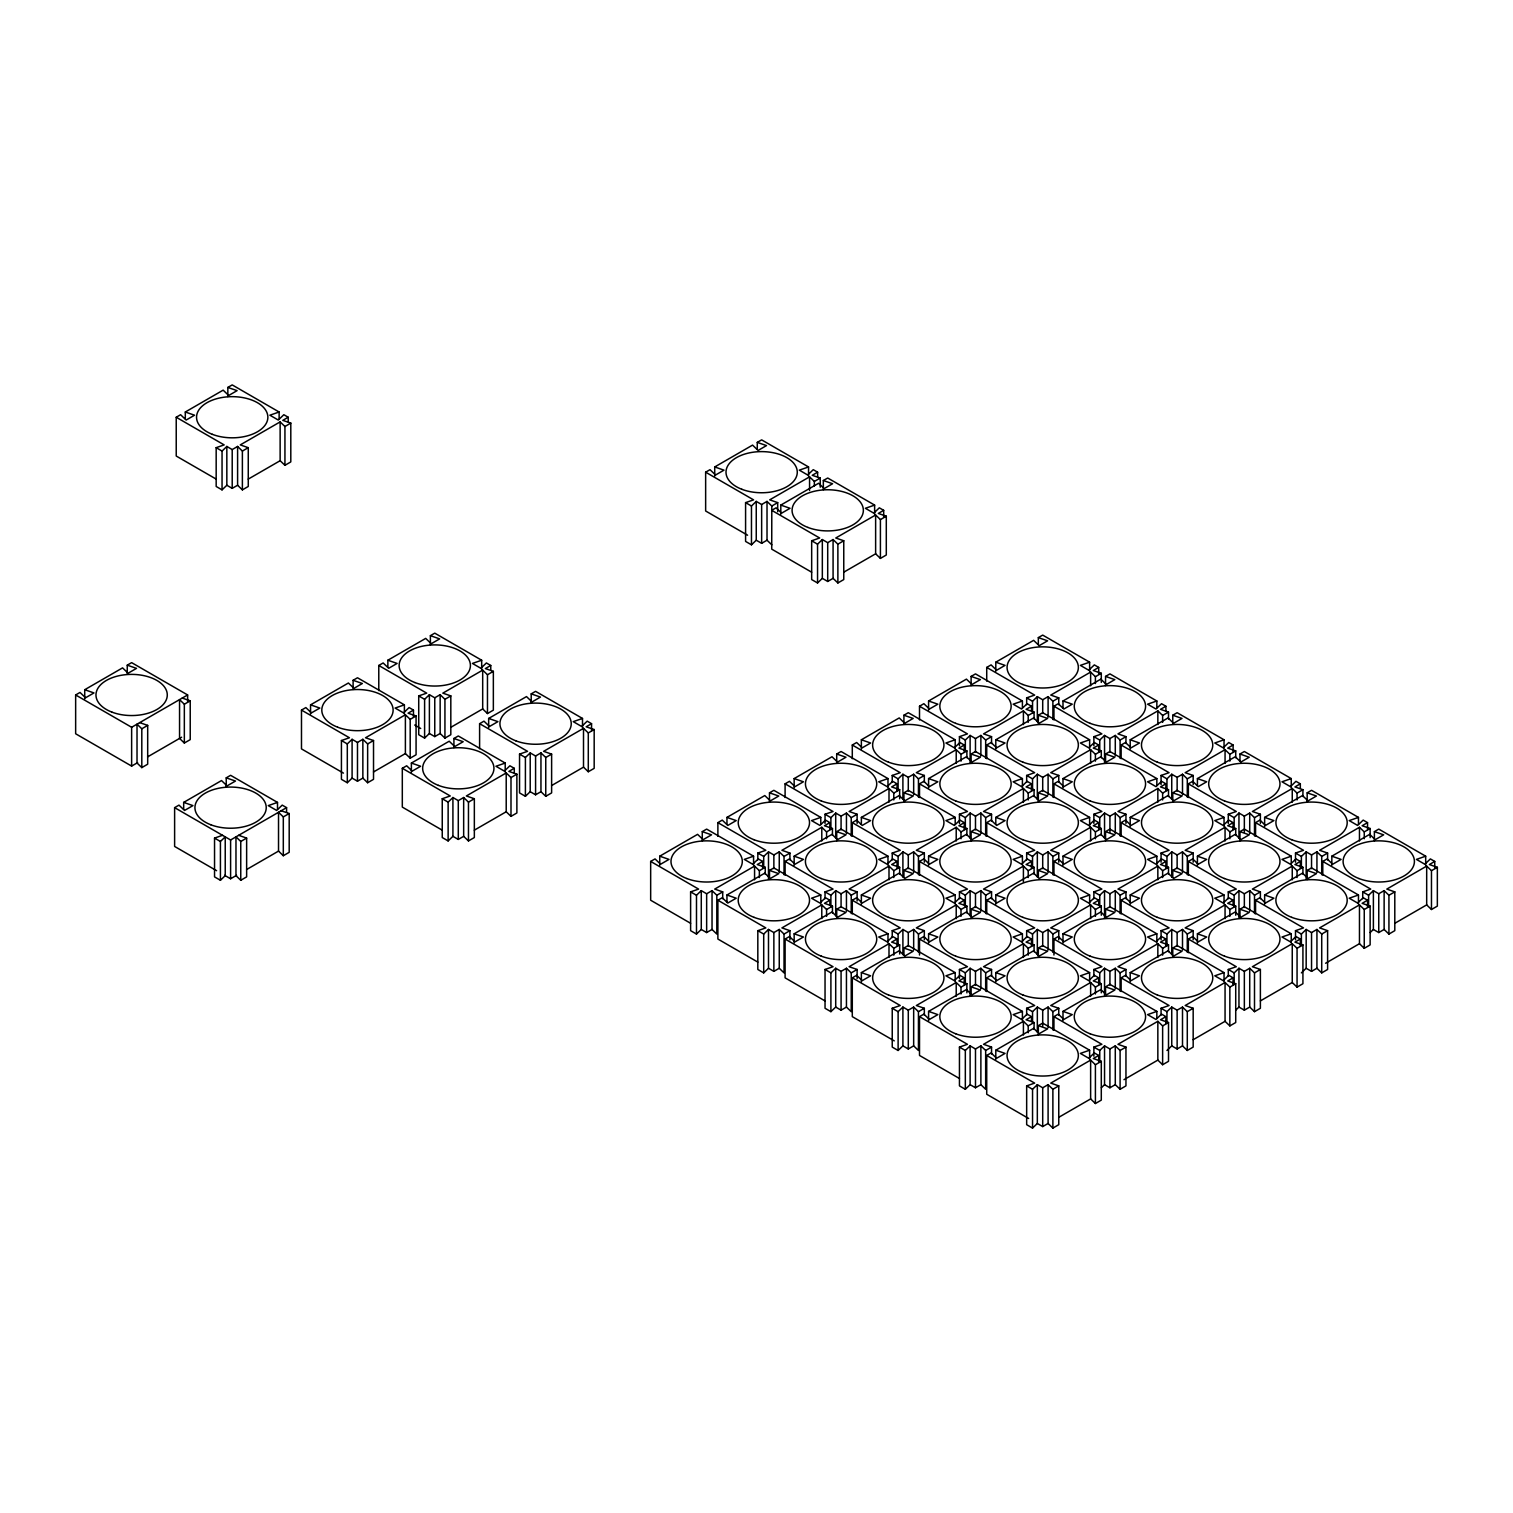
<?xml version="1.0" encoding="UTF-8"?>
<svg xmlns="http://www.w3.org/2000/svg" width="1513" height="1513" viewBox="0 0 1513 1513"><rect width="100%" height="100%" fill="white"/><g stroke="black" fill="none" stroke-linecap="round" stroke-linejoin="round"><path stroke-width="1.5" d="M216.17 479.091L176.227 456.037L176.227 417.248L224.151 444.898L216.17 447.678L216.17 486.467L222.052 489.872L222.052 451.063L226.837 446.448L232.208 449.569L237.598 446.448L242.383 451.063L242.383 489.872L248.264 486.467L248.264 447.678L240.283 444.898L280.132 421.9L284.936 426.496L284.936 465.304L290.799 461.919L290.799 423.11L282.818 420.349L288.208 417.248L288.208 421.805M222.052 489.872L226.837 485.257L226.837 446.448M220.425 880.282L220.425 841.474L225.229 836.859L225.229 875.668L220.425 880.282L214.543 876.878L214.543 838.089L222.524 835.308M343.413 773.105L301.484 748.897L301.484 710.089L349.408 737.758L341.427 740.538L341.427 779.327L347.309 782.732L347.309 743.923L352.094 739.309L357.484 742.429L362.855 739.309L367.64 743.923L367.64 782.732L373.522 779.327L373.522 740.538L365.541 737.758L405.389 714.76L410.193 719.356L410.193 758.164L416.075 754.779L416.075 715.971L408.094 713.209L413.465 710.089L413.465 716.954M378.78 690.59L378.78 665.474L426.704 693.143L418.723 695.904L418.723 734.713L424.605 738.098L424.605 699.309L429.389 694.694L434.761 697.796L440.151 694.694L444.935 699.309L444.935 738.098L450.817 734.713L450.817 695.904L442.836 693.143L482.685 670.127L487.47 674.741L487.47 713.55L493.351 710.145L493.351 671.337L485.37 668.576L490.76 665.474L490.76 670.032M347.309 782.732L352.094 778.117L352.094 739.309M424.605 738.098L429.389 733.502L429.389 694.694M747.592 535.205L705.644 510.997L705.644 472.188L753.569 499.857L745.587 502.619L745.587 541.427L751.469 544.812L751.469 506.023L756.254 501.408L761.644 504.51L767.015 501.408L771.8 506.023L771.725 549.143L811.649 572.198M442.231 830.164L402.307 807.11L402.307 768.301L450.231 795.97L442.25 798.732L442.25 837.54L448.132 840.925L448.132 802.136L452.917 797.521L458.288 800.623L463.659 797.521L468.463 802.136L468.463 840.925L474.344 837.54L474.344 798.732L466.363 795.97L506.212 772.954L510.997 777.569L510.997 816.377L516.879 812.973L516.879 774.164L508.898 771.403L514.269 768.301L514.269 772.859M479.602 748.784L479.602 723.687L527.526 751.337L519.545 754.117L519.545 792.907L525.408 796.311L525.408 757.502L530.212 752.907L535.583 756.008L540.954 752.907L545.758 757.502L545.758 796.311L551.621 792.907L551.621 754.117L543.64 751.337L583.507 728.339L588.292 732.935L588.292 771.743L594.174 768.358L594.174 729.55L586.193 726.788L591.564 723.687L591.564 730.533M751.469 544.812L756.254 540.217L756.254 501.408M448.132 840.925L452.917 836.33L452.917 797.521M525.408 796.311L530.212 791.696L530.212 752.907M780.803 514.231L780.803 505.096L790.032 508.292L781.635 513.153L776.093 507.82L771.725 510.335L819.649 538.004L811.668 540.765L811.668 579.574L817.55 582.959L817.55 544.169L822.334 539.555L827.706 542.656L833.077 539.555L837.88 544.169L837.88 582.959L843.762 579.574L843.762 540.765L835.781 538.004L875.63 514.987L880.415 519.602L880.415 558.41L886.296 555.006L886.296 516.198L878.315 513.437L883.687 510.335L883.687 517.181M817.55 582.959L822.334 578.363L822.334 539.555M690.609 923.289L650.666 900.235L650.666 861.427L698.59 889.096L690.609 891.876L690.609 930.665L696.491 934.069L696.491 895.261L701.276 890.646L706.647 893.767L712.037 890.646L716.822 895.261L716.822 934.069L712.037 929.455L712.037 890.646M763.706 867.876L763.706 856.453L768.491 851.857L773.862 854.958L779.252 851.857L784.037 856.453L784.037 874.722M696.491 934.069L701.276 929.455L701.276 890.646M830.902 829.067L830.902 817.663L835.706 813.048L841.077 816.15L846.448 813.048L851.233 817.663L851.233 835.914M898.117 790.259L898.117 778.855L902.902 774.24L908.292 777.342L913.663 774.24L918.448 778.855L918.448 797.105M757.805 962.098L717.881 939.043L717.881 900.235L765.805 927.904L757.824 930.665L757.824 969.474L763.706 972.878L763.706 934.069L768.491 929.455L773.862 932.556L779.252 929.455L784.037 934.069L784.037 972.878L779.252 968.263L779.252 929.455M965.332 751.469L965.332 740.046L970.117 735.431L975.488 738.552L980.878 735.431L985.663 740.046L985.663 758.316M830.902 906.684L830.902 895.261L835.706 890.646L841.077 893.767L846.448 890.646L851.233 895.261L851.233 913.53M1032.547 712.661L1032.547 701.238L1037.332 696.642L1042.703 699.744L1048.093 696.642L1052.878 701.238L1052.878 719.507M763.706 972.878L768.491 968.263L768.491 929.455M898.117 867.876L898.117 856.453L902.902 851.857L908.292 854.958L913.663 851.857L918.448 856.453L918.448 874.722M965.332 829.067L965.332 817.663L970.117 813.048L975.488 816.15L980.878 813.048L985.663 817.663L985.663 835.914M825.02 1000.906L785.096 977.852L785.096 939.043L833.02 966.712L825.039 969.474L825.039 1008.282L830.902 1011.667L830.902 972.878L835.706 968.263L841.077 971.365L846.448 968.263L851.233 972.878L851.233 1011.667L846.448 1007.072L846.448 968.263M1032.547 790.259L1032.547 778.855L1037.332 774.24L1042.703 777.342L1048.093 774.24L1052.878 778.855L1052.878 797.105M898.117 945.474L898.117 934.069L902.902 929.455L908.292 932.556L913.663 929.455L918.448 934.069L918.448 952.32M1099.743 751.469L1099.743 740.046L1104.547 735.431L1109.918 738.552L1115.289 735.431L1120.093 740.046L1120.093 758.316M830.902 1011.667L835.706 1007.072L835.706 968.263M965.332 906.684L965.332 895.261L970.117 890.646L975.488 893.767L980.878 890.646L985.663 895.261L985.663 913.53M1032.547 867.876L1032.547 856.453L1037.332 851.857L1042.703 854.958L1048.093 851.857L1052.878 856.453L1052.878 874.722M894.24 1040.868L852.292 1016.641L852.292 977.852L900.216 1005.521L892.235 1008.282L892.235 1047.091L898.117 1050.476L898.117 1011.667L902.902 1007.072L908.292 1010.173L913.663 1007.072L918.448 1011.667L918.448 1050.476L913.663 1045.861L913.663 1007.072M1099.743 829.067L1099.743 817.663L1104.547 813.048L1109.918 816.15L1115.289 813.048L1120.093 817.663L1120.093 835.914M965.332 984.282L965.332 972.878L970.117 968.263L975.488 971.365L980.878 968.263L985.663 972.878L985.663 991.128M1166.958 790.259L1166.958 778.855L1171.743 774.24L1177.133 777.342L1182.504 774.24L1187.289 778.855L1187.289 797.105M898.117 1050.476L902.902 1045.861L902.902 1007.072M1032.547 945.474L1032.547 934.069L1037.332 929.455L1042.703 932.556L1048.093 929.455L1052.878 934.069L1052.878 952.32M1099.743 906.684L1099.743 895.261L1104.547 890.646L1109.918 893.767L1115.289 890.646L1120.093 895.261L1120.093 913.53M959.45 1078.504L919.507 1055.45L919.507 1016.641L967.431 1044.31L959.45 1047.091L959.45 1085.88L965.332 1089.284L965.332 1050.476L970.117 1045.861L975.488 1048.982L980.878 1045.861L985.663 1050.476L985.663 1089.284L980.878 1084.67L980.878 1045.861M1166.958 867.876L1166.958 856.453L1171.743 851.857L1177.133 854.958L1182.504 851.857L1187.289 856.453L1187.289 874.722M1032.547 1023.091L1032.547 1011.667L1037.332 1007.072L1042.703 1010.173L1048.093 1007.072L1052.878 1011.667L1052.878 1029.937M1234.173 829.067L1234.173 817.663L1238.958 813.048L1244.348 816.15L1249.719 813.048L1254.504 817.663L1254.504 835.914M965.332 1089.284L970.117 1084.67L970.117 1045.861M1099.743 984.282L1099.743 972.878L1104.547 968.263L1109.918 971.365L1115.289 968.263L1120.093 972.878L1120.093 991.128M1166.958 945.474L1166.958 934.069L1171.743 929.455L1177.133 932.556L1182.504 929.455L1187.289 934.069L1187.289 952.32M1028.651 1118.466L986.722 1094.258L986.722 1055.45L1034.646 1083.119L1026.665 1085.88L1026.665 1124.689L1032.547 1128.093L1032.547 1089.284L1037.332 1084.67L1042.703 1087.771L1048.093 1084.67L1052.878 1089.284L1052.878 1128.093L1058.76 1124.689L1058.76 1085.88L1050.779 1083.119L1090.627 1060.102L1095.412 1064.717L1095.412 1103.525L1101.294 1100.121L1101.294 1061.332L1093.313 1058.552L1098.703 1055.45L1098.703 1062.296M1234.173 906.684L1234.173 895.261L1238.958 890.646L1244.348 893.767L1249.719 890.646L1254.504 895.261L1254.504 913.53M1099.743 1061.899L1099.743 1050.476L1104.547 1045.861L1109.918 1048.982L1115.289 1045.861L1120.093 1050.476L1120.093 1089.284L1125.956 1085.88L1125.956 1047.091L1117.975 1044.31L1157.842 1021.313L1162.627 1025.909L1162.627 1064.717L1168.509 1061.332L1168.509 1022.523L1160.528 1019.762L1165.899 1016.641L1165.899 1023.507M1301.388 867.876L1301.388 856.453L1306.173 851.857L1311.544 854.958L1316.934 851.857L1321.719 856.453L1321.719 874.722M1032.547 1128.093L1037.332 1123.478L1037.332 1084.67M1166.958 1023.091L1166.958 1011.667L1171.743 1007.072L1177.133 1010.173L1182.504 1007.072L1187.289 1011.667L1187.289 1050.476L1193.171 1047.091L1193.171 1008.282L1185.19 1005.521L1225.057 982.504L1229.842 987.119L1229.842 1025.909L1235.724 1022.523L1235.724 983.715L1227.743 980.954L1233.114 977.852L1233.114 984.698M1101.351 1087.752L1104.547 1084.67L1104.547 1045.861M1234.173 984.282L1234.173 972.878L1238.958 968.263L1244.348 971.365L1249.719 968.263L1254.504 972.878L1254.504 1011.667L1260.386 1008.282L1260.386 969.474L1252.405 966.712L1292.253 943.696L1297.057 948.311L1297.057 987.119L1302.92 983.715L1302.92 944.906L1294.939 942.145L1300.329 939.043L1300.329 945.89M1166.958 1050.476L1171.743 1045.861L1171.743 1007.072M1301.388 945.474L1301.388 934.069L1306.173 929.455L1311.544 932.556L1316.934 929.455L1321.719 934.069L1321.719 972.878L1327.601 969.474L1327.601 930.665L1319.62 927.904L1359.468 904.887L1364.253 909.502L1364.253 948.311L1370.135 944.906L1370.135 906.117L1362.154 903.337L1367.544 900.235L1367.544 907.081M1235.762 1010.136L1238.958 1007.072L1238.958 968.263M1368.603 906.684L1368.603 895.261L1373.388 890.646L1378.759 893.767L1384.13 890.646L1388.934 895.261L1388.934 934.069L1394.797 930.665L1394.797 891.876L1386.816 889.096L1426.683 866.098L1431.468 870.694L1431.468 909.502L1437.35 906.117L1437.35 867.308L1429.369 864.547L1434.74 861.427L1434.74 868.292M1301.388 972.878L1306.173 968.263L1306.173 929.455M1370.192 932.538L1373.388 929.455L1373.388 890.646M176.227 417.248L180.595 414.713L186.137 420.047L194.553 415.205L185.305 412.009L185.305 418.855M185.305 412.009L223.149 390.146L228.69 395.498L237.087 390.638L227.839 387.441L227.839 396.576M227.839 387.441L232.208 384.907L279.13 412.009L279.13 418.855M242.383 451.063L248.264 447.678M284.936 426.496L290.799 423.11M226.837 485.257L232.208 488.359L237.598 485.257L237.598 446.448M248.245 479.11L280.132 460.709L280.132 421.9M137.626 762.628L131.631 766.089L75.65 733.767L75.65 694.959L80.019 692.443L85.56 697.777L93.957 692.935L84.728 689.72L84.728 698.855M84.728 689.72L122.572 667.876L128.113 673.209L136.51 668.368L127.262 665.172L127.262 674.287M127.262 665.172L131.631 662.637L187.631 694.959L187.631 701.805M75.65 694.959L131.631 727.28L187.631 694.959M141.806 728.793L147.688 725.389L147.688 764.197L141.806 767.602L137.021 762.987L137.021 724.179L141.806 728.793L141.806 767.602M184.34 704.226L190.222 700.841L190.222 739.63L184.34 743.034L179.555 738.42L179.555 699.63L184.34 704.226L184.34 743.034M147.631 756.859L181.617 737.228M705.644 472.188L710.013 469.673L715.573 475.006L723.971 470.146L714.722 466.95L714.722 476.084M714.722 466.95L752.566 445.106L758.108 450.439L766.505 445.597L757.275 442.382L757.275 449.229M757.275 442.382L761.644 439.867L808.547 466.95L808.547 476.084M301.484 710.089L305.853 707.573L311.394 712.907L319.81 708.065L310.562 704.85L310.562 713.985M310.562 704.85L348.406 683.006L353.947 688.339L362.345 683.498L353.115 680.302L353.115 689.436M353.115 680.302L357.484 677.767L404.387 704.85L404.387 713.985M378.78 665.474L383.148 662.959L388.69 668.292L397.087 663.432L387.858 660.235L387.858 667.082M387.858 660.235L425.701 638.391L431.243 643.725L439.64 638.883L430.392 635.668L430.392 644.803M430.392 635.668L434.761 633.153L481.682 660.235L481.682 669.37M216.605 870.694L174.619 846.448L174.619 807.639L178.988 805.124L184.529 810.457L192.926 805.616L183.678 802.401L183.678 809.266M183.678 802.401L221.522 780.557L227.063 785.89L235.48 781.048L226.231 777.852L226.231 786.987M226.231 777.852L230.6 775.318L277.503 802.401L277.503 809.266M814.353 486.013L814.353 481.456L809.568 476.841L769.701 499.857L777.682 502.619L777.682 511.753M817.625 476.746L817.625 472.188L812.254 475.29L820.235 478.051L820.235 487.186M771.8 506.023L777.682 502.619M814.353 481.456L820.235 478.051M780.803 505.096L818.628 483.252L824.188 488.586L832.585 483.725L823.337 480.529L823.337 489.664M823.337 480.529L827.706 478.013L874.627 505.096L874.627 514.231M367.64 743.923L373.522 740.538M410.193 719.356L416.075 715.971M444.935 699.309L450.817 695.904M487.47 674.741L493.351 671.337M174.619 807.639L230.6 839.98L286.581 807.639L286.581 812.216M240.756 841.474L246.638 838.089L246.638 876.878L240.756 880.282L235.971 875.668L235.971 836.859L240.756 841.474L240.756 880.282M283.309 816.907L289.191 813.521L289.191 852.33L283.309 855.715L278.524 851.1L278.524 812.311L283.309 816.907L283.309 855.715M756.254 540.217L761.644 543.318L767.015 540.217L767.015 501.408M352.094 778.117L357.484 781.219L362.855 778.117L362.855 739.309M373.503 771.97L405.389 753.55L405.389 714.76M429.389 733.502L434.761 736.604L440.151 733.502L440.151 694.694M450.798 727.337L482.685 708.935L482.685 670.127M402.307 768.301L406.675 765.786L412.217 771.119L420.614 766.259L411.385 763.063L411.385 772.197M411.385 763.063L449.21 741.219L454.77 746.552L463.167 741.71L453.919 738.495L453.919 747.63M453.919 738.495L458.288 735.98L505.21 763.063L505.21 772.197M479.602 723.687L483.971 721.153L489.512 726.486L497.909 721.644L488.661 718.448L488.661 727.564M488.661 718.448L526.505 696.585L532.046 701.937L540.463 697.077L531.214 693.881L531.214 703.015M531.214 693.881L535.583 691.346L582.505 718.448L582.505 727.564M224.605 875.308L230.6 878.769L236.595 875.308M246.6 869.54L278.581 851.062M837.88 544.169L843.762 540.765M880.415 519.602L886.296 516.198M822.334 578.363L827.706 581.465L833.077 578.363L833.077 539.555M843.743 572.198L875.63 553.796L875.63 514.987M468.463 802.136L474.344 798.732M510.997 777.569L516.879 774.164M545.758 757.502L551.621 754.117M588.292 732.935L594.174 729.55M452.917 836.33L458.288 839.431L463.659 836.33L463.659 797.521M474.326 830.164L506.212 811.762L506.212 772.954M530.212 791.696L535.583 794.798L540.954 791.696L540.954 752.907M551.621 785.55L583.507 767.148L583.507 728.339M650.666 861.427L655.034 858.911L660.576 864.245L668.992 859.403L659.744 856.188L659.744 865.323M659.744 856.188L697.588 834.344L703.129 839.677L711.526 834.836L702.278 831.639L702.278 840.774M702.278 831.639L706.647 829.105L753.569 856.188L753.569 865.323M717.881 836.33L717.881 822.637L722.249 820.103L727.791 825.436L736.188 820.594L726.959 817.398L726.959 824.245M726.959 817.398L764.784 795.554L770.344 800.888L778.741 796.027L769.493 792.831L769.493 801.966M769.493 792.831L773.862 790.316L820.784 817.398L820.784 824.245M785.096 797.521L785.096 783.829L789.464 781.313L795.006 786.647L803.403 781.786L794.155 778.59L794.155 787.725M794.155 778.59L831.999 756.746L837.54 762.079L845.956 757.238L836.708 754.022L836.708 763.157M836.708 754.022L841.077 751.507L887.98 778.59L887.98 787.725M852.292 758.713L852.292 745.02L856.661 742.505L862.221 747.838L870.618 742.996L861.37 739.781L861.37 748.916M861.37 739.781L899.214 717.937L904.755 723.271L913.152 718.429L903.923 715.233L903.923 724.349M903.923 715.233L908.292 712.699L955.195 739.781L955.195 748.916M919.507 719.923L919.507 706.231L923.876 703.696L929.417 709.03L937.833 704.188L928.585 700.992L928.585 710.108M928.585 700.992L966.429 679.129L971.97 684.481L980.367 679.621L971.119 676.424L971.119 685.559M971.119 676.424L975.488 673.89L1022.41 700.992L1022.41 707.838M986.722 681.115L986.722 667.422L991.091 664.888L996.632 670.24L1005.029 665.38L995.8 662.183L995.8 671.318M995.8 662.183L1033.625 640.339L1039.185 645.673L1047.582 640.812L1038.334 637.616L1038.334 644.462M1038.334 637.616L1042.703 635.101L1089.625 662.183L1089.625 671.318M759.375 877.54L759.375 870.694L754.571 866.098L714.722 889.096L722.703 891.876L722.703 898.722M762.647 868.292L762.647 861.427L757.256 864.547L765.238 867.308L765.238 874.155M826.571 838.75L826.571 831.904L821.786 827.289L781.937 850.306L789.918 853.067L789.918 859.914M829.862 829.483L829.862 822.637L824.472 825.739L832.453 828.5L832.453 835.346M893.786 799.942L893.786 793.096L889.001 788.481L849.133 811.498L857.115 814.259L857.115 823.394M897.058 790.675L897.058 783.829L891.687 786.93L899.668 789.691L899.668 798.826M961.001 761.134L961.001 754.287L956.216 749.673L916.348 772.689L924.33 775.45L924.33 782.297M964.273 751.866L964.273 745.02L958.902 748.122L966.883 750.902L966.883 757.748M1028.216 722.325L1028.216 715.479L1023.412 710.883L983.563 733.881L991.545 736.661L991.545 743.507M1031.488 710.788L1031.488 706.231L1026.098 709.332L1034.079 712.093L1034.079 718.94M1095.412 683.536L1095.412 676.689L1090.627 672.075L1050.779 695.091L1058.76 697.852L1058.76 704.699M1098.703 674.268L1098.703 667.422L1093.313 670.524L1101.294 673.285L1101.294 682.42M716.822 895.261L722.703 891.876M759.375 870.694L765.238 867.308M784.037 856.453L789.918 853.067M826.571 831.904L832.453 828.5M851.233 817.663L857.115 814.259M893.786 793.096L899.668 789.691M918.448 778.855L924.33 775.45M961.001 754.287L966.883 750.902M985.663 740.046L991.545 736.661M1028.216 715.479L1034.079 712.093M1052.878 701.238L1058.76 697.852M1095.412 676.689L1101.294 673.285M717.881 900.235L722.249 897.72L727.791 903.053L736.188 898.211L726.959 894.996L726.959 901.843M726.959 894.996L764.784 873.152L770.344 878.486L778.741 873.644L769.493 870.429L769.493 877.294M769.493 870.429L773.862 867.914L820.784 894.996L820.784 904.131M785.096 875.138L785.096 861.427L789.464 858.911L795.006 864.245L803.403 859.403L794.155 856.188L794.155 865.323M794.155 856.188L831.999 834.344L837.54 839.677L845.956 834.836L836.708 831.639L836.708 840.774M836.708 831.639L841.077 829.105L887.98 856.188L887.98 865.323M852.292 836.33L852.292 822.637L856.661 820.103L862.221 825.436L870.618 820.594L861.37 817.398L861.37 824.245M861.37 817.398L899.214 795.554L904.755 800.888L913.152 796.027L903.923 792.831L903.923 801.966M903.923 792.831L908.292 790.316L955.195 817.398L955.195 824.245M919.507 797.521L919.507 783.829L923.876 781.313L929.417 786.647L937.833 781.786L928.585 778.59L928.585 787.725M928.585 778.59L966.429 756.746L971.97 762.079L980.367 757.238L971.119 754.022L971.119 763.157M971.119 754.022L975.488 751.507L1022.41 778.59L1022.41 787.725M986.722 758.713L986.722 745.02L991.091 742.505L996.632 747.838L1005.029 742.996L995.8 739.781L995.8 748.916M995.8 739.781L1033.625 717.937L1039.185 723.271L1047.582 718.429L1038.334 715.233L1038.334 724.349M1038.334 715.233L1042.703 712.699L1089.625 739.781L1089.625 748.916M1053.937 719.923L1053.937 706.231L1058.306 703.696L1063.847 709.03L1072.244 704.188L1062.996 700.992L1062.996 707.838M1062.996 700.992L1100.84 679.129L1106.381 684.481L1114.797 679.621L1105.549 676.424L1105.549 685.559M1105.549 676.424L1109.918 673.89L1156.84 700.992L1156.84 707.838M701.276 929.455L706.647 932.556L712.037 929.455M826.571 916.348L826.571 909.502L821.786 904.887L781.937 927.904L789.918 930.665L789.918 939.8M829.862 904.812L829.862 900.235L824.472 903.337L832.453 906.117L832.453 912.963M893.786 877.54L893.786 870.694L889.001 866.098L849.133 889.096L857.115 891.876L857.115 900.991M897.058 868.292L897.058 861.427L891.687 864.547L899.668 867.308L899.668 874.155M961.001 838.75L961.001 831.904L956.216 827.289L916.348 850.306L924.33 853.067L924.33 862.202M964.273 829.483L964.273 822.637L958.902 825.739L966.883 828.5L966.883 835.346M1028.216 799.942L1028.216 793.096L1023.412 788.481L983.563 811.498L991.545 814.259L991.545 821.105M1031.488 790.675L1031.488 783.829L1026.098 786.93L1034.079 789.691L1034.079 796.538M1095.412 761.134L1095.412 754.287L1090.627 749.673L1050.779 772.689L1058.76 775.45L1058.76 782.297M1098.703 751.866L1098.703 745.02L1093.313 748.122L1101.294 750.902L1101.294 757.748M1162.627 722.325L1162.627 715.479L1157.842 710.883L1117.975 733.881L1125.956 736.661L1125.956 743.507M1165.899 710.788L1165.899 706.231L1160.528 709.332L1168.509 712.093L1168.509 718.94M784.037 934.069L789.918 930.665M826.571 909.502L832.453 906.117M851.233 895.261L857.115 891.876M893.786 870.694L899.668 867.308M918.448 856.453L924.33 853.067M961.001 831.904L966.883 828.5M985.663 817.663L991.545 814.259M1028.216 793.096L1034.079 789.691M1052.878 778.855L1058.76 775.45M1095.412 754.287L1101.294 750.902M1120.093 740.046L1125.956 736.661M1162.627 715.479L1168.509 712.093M785.096 939.043L789.464 936.528L795.006 941.861L803.403 937.001L794.155 933.805L794.155 942.939M794.155 933.805L831.999 911.961L837.54 917.294L845.956 912.434L836.708 909.237L836.708 918.372M836.708 909.237L841.077 906.722L887.98 933.805L887.98 942.939M852.292 913.928L852.292 900.235L856.661 897.72L862.221 903.053L870.618 898.211L861.37 894.996L861.37 904.131M861.37 894.996L899.214 873.152L904.755 878.486L913.152 873.644L903.923 870.429L903.923 877.294M903.923 870.429L908.292 867.914L955.195 894.996L955.195 904.131M919.507 875.138L919.507 861.427L923.876 858.911L929.417 864.245L937.833 859.403L928.585 856.188L928.585 865.323M928.585 856.188L966.429 834.344L971.97 839.677L980.367 834.836L971.119 831.639L971.119 840.774M971.119 831.639L975.488 829.105L1022.41 856.188L1022.41 865.323M986.722 836.33L986.722 822.637L991.091 820.103L996.632 825.436L1005.029 820.594L995.8 817.398L995.8 824.245M995.8 817.398L1033.625 795.554L1039.185 800.888L1047.582 796.027L1038.334 792.831L1038.334 801.966M1038.334 792.831L1042.703 790.316L1089.625 817.398L1089.625 826.533M1053.937 797.521L1053.937 783.829L1058.306 781.313L1063.847 786.647L1072.244 781.786L1062.996 778.59L1062.996 787.725M1062.996 778.59L1100.84 756.746L1106.381 762.079L1114.797 757.238L1105.549 754.022L1105.549 763.157M1105.549 754.022L1109.918 751.507L1156.84 778.59L1156.84 785.436M1121.133 758.713L1121.133 745.02L1125.502 742.505L1131.062 747.838L1139.459 742.996L1130.211 739.781L1130.211 748.916M1130.211 739.781L1168.055 717.937L1173.596 723.271L1181.993 718.429L1172.764 715.233L1172.764 724.349M1172.764 715.233L1177.133 712.699L1224.036 739.781L1224.036 748.916M768.491 968.263L773.862 971.365L779.252 968.263M893.786 955.157L893.786 948.311L889.001 943.696L849.133 966.712L857.115 969.474L857.115 978.608M897.058 945.89L897.058 939.043L891.687 942.145L899.668 944.906L899.668 954.041M961.001 916.348L961.001 909.502L956.216 904.887L916.348 927.904L924.33 930.665L924.33 939.8M964.273 904.812L964.273 900.235L958.902 903.337L966.883 906.117L966.883 912.963M1028.216 877.54L1028.216 870.694L1023.412 866.098L983.563 889.096L991.545 891.876L991.545 898.722M1031.488 868.292L1031.488 861.427L1026.098 864.547L1034.079 867.308L1034.079 874.155M1095.412 838.75L1095.412 831.904L1090.627 827.289L1050.779 850.306L1058.76 853.067L1058.76 862.202M1098.703 829.483L1098.703 822.637L1093.313 825.739L1101.294 828.5L1101.294 835.346M1162.627 799.942L1162.627 793.096L1157.842 788.481L1117.975 811.498L1125.956 814.259L1125.956 823.394M1165.899 790.675L1165.899 783.829L1160.528 786.93L1168.509 789.691L1168.509 796.538M1229.842 761.134L1229.842 754.287L1225.057 749.673L1185.19 772.689L1193.171 775.45L1193.171 784.585M1233.114 751.866L1233.114 745.02L1227.743 748.122L1235.724 750.902L1235.724 757.748M851.233 972.878L857.115 969.474M893.786 948.311L899.668 944.906M918.448 934.069L924.33 930.665M961.001 909.502L966.883 906.117M985.663 895.261L991.545 891.876M1028.216 870.694L1034.079 867.308M1052.878 856.453L1058.76 853.067M1095.412 831.904L1101.294 828.5M1120.093 817.663L1125.956 814.259M1162.627 793.096L1168.509 789.691M1187.289 778.855L1193.171 775.45M1229.842 754.287L1235.724 750.902M852.292 977.852L856.661 975.318L862.221 980.651L870.618 975.809L861.37 972.613L861.37 981.729M861.37 972.613L899.214 950.769L904.755 956.103L913.152 951.242L903.923 948.046L903.923 954.892M903.923 948.046L908.292 945.53L955.195 972.613L955.195 981.729M919.507 955.025L919.507 939.043L923.876 936.528L929.417 941.861L937.833 937.001L928.585 933.805L928.585 942.939M928.585 933.805L966.429 911.961L971.97 917.294L980.367 912.434L971.119 909.237L971.119 918.372M971.119 909.237L975.488 906.722L1022.41 933.805L1022.41 942.939M986.722 913.928L986.722 900.235L991.091 897.72L996.632 903.053L1005.029 898.211L995.8 894.996L995.8 904.131M995.8 894.996L1033.625 873.152L1039.185 878.486L1047.582 873.644L1038.334 870.429L1038.334 877.294M1038.334 870.429L1042.703 867.914L1089.625 894.996L1089.625 904.131M1053.937 875.138L1053.937 861.427L1058.306 858.911L1063.847 864.245L1072.244 859.403L1062.996 856.188L1062.996 865.323M1062.996 856.188L1100.84 834.344L1106.381 839.677L1114.797 834.836L1105.549 831.639L1105.549 840.774M1105.549 831.639L1109.918 829.105L1156.84 856.188L1156.84 865.323M1121.133 836.33L1121.133 822.637L1125.502 820.103L1131.062 825.436L1139.459 820.594L1130.211 817.398L1130.211 826.533M1130.211 817.398L1168.055 795.554L1173.596 800.888L1181.993 796.027L1172.764 792.831L1172.764 801.966M1172.764 792.831L1177.133 790.316L1224.036 817.398L1224.036 826.533M1188.348 797.521L1188.348 783.829L1192.717 781.313L1198.258 786.647L1206.674 781.786L1197.426 778.59L1197.426 785.436M1197.426 778.59L1235.27 756.746L1240.811 762.079L1249.208 757.238L1239.979 754.022L1239.979 760.869M1239.979 754.022L1244.348 751.507L1291.251 778.59L1291.251 787.725M835.706 1007.072L841.077 1010.173L846.448 1007.072M961.001 993.965L961.001 987.119L956.216 982.504L916.348 1005.521L924.33 1008.282L924.33 1015.128M964.273 984.698L964.273 977.852L958.902 980.954L966.883 983.715L966.883 992.85M1028.216 955.157L1028.216 948.311L1023.412 943.696L983.563 966.712L991.545 969.474L991.545 976.32M1031.488 945.89L1031.488 939.043L1026.098 942.145L1034.079 944.906L1034.079 951.753M1095.412 916.348L1095.412 909.502L1090.627 904.887L1050.779 927.904L1058.76 930.665L1058.76 939.8M1098.703 904.812L1098.703 900.235L1093.313 903.337L1101.294 906.117L1101.294 915.233M1162.627 877.54L1162.627 870.694L1157.842 866.098L1117.975 889.096L1125.956 891.876L1125.956 898.722M1165.899 868.292L1165.899 861.427L1160.528 864.547L1168.509 867.308L1168.509 874.155M1229.842 838.75L1229.842 831.904L1225.057 827.289L1185.19 850.306L1193.171 853.067L1193.171 862.202M1233.114 829.483L1233.114 822.637L1227.743 825.739L1235.724 828.5L1235.724 835.346M1297.057 799.942L1297.057 793.096L1292.253 788.481L1252.405 811.498L1260.386 814.259L1260.386 823.394M1300.329 788.386L1300.329 783.829L1294.939 786.93L1302.92 789.691L1302.92 796.538M918.448 1011.667L924.33 1008.282M961.001 987.119L966.883 983.715M985.663 972.878L991.545 969.474M1028.216 948.311L1034.079 944.906M1052.878 934.069L1058.76 930.665M1095.412 909.502L1101.294 906.117M1120.093 895.261L1125.956 891.876M1162.627 870.694L1168.509 867.308M1187.289 856.453L1193.171 853.067M1229.842 831.904L1235.724 828.5M1254.504 817.663L1260.386 814.259M1297.057 793.096L1302.92 789.691M919.507 1016.641L923.876 1014.126L929.417 1019.459L937.833 1014.618L928.585 1011.403L928.585 1020.537M928.585 1011.403L966.429 989.559L971.97 994.892L980.367 990.05L971.119 986.854L971.119 995.97M971.119 986.854L975.488 984.32L1022.41 1011.403L1022.41 1020.537M986.722 991.545L986.722 977.852L991.091 975.318L996.632 980.651L1005.029 975.809L995.8 972.613L995.8 981.729M995.8 972.613L1033.625 950.769L1039.185 956.103L1047.582 951.242L1038.334 948.046L1038.334 957.181M1038.334 948.046L1042.703 945.53L1089.625 972.613L1089.625 981.729M1053.937 955.025L1053.937 939.043L1058.306 936.528L1063.847 941.861L1072.244 937.001L1062.996 933.805L1062.996 942.939M1062.996 933.805L1100.84 911.961L1106.381 917.294L1114.797 912.434L1105.549 909.237L1105.549 918.372M1105.549 909.237L1109.918 906.722L1156.84 933.805L1156.84 942.939M1121.133 913.928L1121.133 900.235L1125.502 897.72L1131.062 903.053L1139.459 898.211L1130.211 894.996L1130.211 904.131M1130.211 894.996L1168.055 873.152L1173.596 878.486L1181.993 873.644L1172.764 870.429L1172.764 877.294M1172.764 870.429L1177.133 867.914L1224.036 894.996L1224.036 904.131M1188.348 875.138L1188.348 861.427L1192.717 858.911L1198.258 864.245L1206.674 859.403L1197.426 856.188L1197.426 865.323M1197.426 856.188L1235.27 834.344L1240.811 839.677L1249.208 834.836L1239.979 831.639L1239.979 840.774M1239.979 831.639L1244.348 829.105L1291.251 856.188L1291.251 865.323M1255.563 836.33L1255.563 822.637L1259.932 820.103L1265.473 825.436L1273.87 820.594L1264.641 817.398L1264.641 826.533M1264.641 817.398L1302.485 795.554L1308.026 800.888L1316.423 796.027L1307.175 792.831L1307.175 801.966M1307.175 792.831L1311.544 790.316L1358.466 817.398L1358.466 824.245M902.902 1045.861L908.292 1048.982L913.663 1045.861M1028.216 1032.755L1028.216 1025.909L1023.412 1021.313L983.563 1044.31L991.545 1047.091L991.545 1053.937M1031.488 1021.218L1031.488 1016.641L1026.098 1019.762L1034.079 1022.523L1034.079 1029.37M1095.412 993.965L1095.412 987.119L1090.627 982.504L1050.779 1005.521L1058.76 1008.282L1058.76 1015.128M1098.703 984.698L1098.703 977.852L1093.313 980.954L1101.294 983.715L1101.294 992.85M1162.627 955.157L1162.627 948.311L1157.842 943.696L1117.975 966.712L1125.956 969.474L1125.956 976.32M1165.899 945.89L1165.899 939.043L1160.528 942.145L1168.509 944.906L1168.509 951.753M1229.842 916.348L1229.842 909.502L1225.057 904.887L1185.19 927.904L1193.171 930.665L1193.171 939.8M1233.114 904.812L1233.114 900.235L1227.743 903.337L1235.724 906.117L1235.724 915.233M1297.057 877.54L1297.057 870.694L1292.253 866.098L1252.405 889.096L1260.386 891.876L1260.386 898.722M1300.329 868.292L1300.329 861.427L1294.939 864.547L1302.92 867.308L1302.92 874.155M1364.253 838.75L1364.253 831.904L1359.468 827.289L1319.62 850.306L1327.601 853.067L1327.601 859.914M1367.544 829.483L1367.544 822.637L1362.154 825.739L1370.135 828.5L1370.135 837.635M985.663 1050.476L991.545 1047.091M1028.216 1025.909L1034.079 1022.523M1052.878 1011.667L1058.76 1008.282M1095.412 987.119L1101.294 983.715M1120.093 972.878L1125.956 969.474M1162.627 948.311L1168.509 944.906M1187.289 934.069L1193.171 930.665M1229.842 909.502L1235.724 906.117M1254.504 895.261L1260.386 891.876M1297.057 870.694L1302.92 867.308M1321.719 856.453L1327.601 853.067M1364.253 831.904L1370.135 828.5M986.722 1055.45L991.091 1052.935L996.632 1058.268L1005.029 1053.407L995.8 1050.211L995.8 1059.346M995.8 1050.211L1033.625 1028.367L1039.185 1033.701L1047.582 1028.859L1038.334 1025.644L1038.334 1034.779M1038.334 1025.644L1042.703 1023.128L1089.625 1050.211L1089.625 1059.346M1053.937 1030.353L1053.937 1016.641L1058.306 1014.126L1063.847 1019.459L1072.244 1014.618L1062.996 1011.403L1062.996 1020.537M1062.996 1011.403L1100.84 989.559L1106.381 994.892L1114.797 990.05L1105.549 986.854L1105.549 993.701M1105.549 986.854L1109.918 984.32L1156.84 1011.403L1156.84 1018.268M1121.133 991.545L1121.133 977.852L1125.502 975.318L1131.062 980.651L1139.459 975.809L1130.211 972.613L1130.211 981.729M1130.211 972.613L1168.055 950.769L1173.596 956.103L1181.993 951.242L1172.764 948.046L1172.764 957.181M1172.764 948.046L1177.133 945.53L1224.036 972.613L1224.036 981.729M1188.348 952.736L1188.348 939.043L1192.717 936.528L1198.258 941.861L1206.674 937.001L1197.426 933.805L1197.426 942.939M1197.426 933.805L1235.27 911.961L1240.811 917.294L1249.208 912.434L1239.979 909.237L1239.979 918.372M1239.979 909.237L1244.348 906.722L1291.251 933.805L1291.251 942.939M1255.563 913.928L1255.563 900.235L1259.932 897.72L1265.473 903.053L1273.87 898.211L1264.641 894.996L1264.641 904.131M1264.641 894.996L1302.485 873.152L1308.026 878.486L1316.423 873.644L1307.175 870.429L1307.175 879.564M1307.175 870.429L1311.544 867.914L1358.466 894.996L1358.466 904.131M1322.778 875.138L1322.778 861.427L1327.147 858.911L1332.688 864.245L1341.085 859.403L1331.837 856.188L1331.837 865.323M1331.837 856.188L1369.681 834.344L1375.222 839.677L1383.639 834.836L1374.39 831.639L1374.39 840.774M1374.39 831.639L1378.759 829.105L1425.681 856.188L1425.681 865.323M970.117 1084.67L975.488 1087.771L980.878 1084.67M1052.878 1089.284L1058.76 1085.88M1095.412 1064.717L1101.294 1061.332M1120.093 1050.476L1125.956 1047.091M1162.627 1025.909L1168.509 1022.523M1187.289 1011.667L1193.171 1008.282M1229.842 987.119L1235.724 983.715M1254.504 972.878L1260.386 969.474M1297.057 948.311L1302.92 944.906M1321.719 934.069L1327.601 930.665M1364.253 909.502L1370.135 906.117M1388.934 895.261L1394.797 891.876M1431.468 870.694L1437.35 867.308M1037.332 1123.478L1042.703 1126.58L1048.093 1123.478L1048.093 1084.67M1058.741 1117.332L1090.627 1098.911L1090.627 1060.102M1104.547 1084.67L1109.918 1087.771L1115.289 1084.67L1115.289 1045.861M1123.97 1079.677L1157.842 1060.102L1157.842 1021.313M1171.743 1045.861L1177.133 1048.982L1182.504 1045.861L1182.504 1007.072M1193.171 1039.715L1225.057 1021.313L1225.057 982.504M1238.958 1007.072L1244.348 1010.173L1249.719 1007.072L1249.719 968.263M1260.367 1000.906L1292.253 982.504L1292.253 943.696M1306.173 968.263L1311.544 971.365L1316.934 968.263L1316.934 929.455M1325.596 963.251L1359.468 943.696L1359.468 904.887M1373.388 929.455L1378.759 932.556L1384.13 929.455L1384.13 890.646M1394.797 923.308L1426.683 904.887L1426.683 866.098M279.13 412.009L269.881 415.205L278.297 420.047L283.839 414.713L288.208 417.248M808.547 466.95L799.318 470.146L807.715 475.006L813.256 469.673L817.625 472.188M874.627 505.096L865.379 508.292L873.776 513.153L879.318 507.82L883.687 510.335M481.682 660.235L472.434 663.432L480.831 668.292L486.392 662.959L490.76 665.474M404.387 704.85L395.139 708.065L403.555 712.907L409.096 707.573L413.465 710.089M277.503 802.401L268.274 805.616L276.671 810.457L282.212 805.124L286.581 807.639M582.505 718.448L573.257 721.644L581.654 726.486L587.195 721.153L591.564 723.687M505.21 763.063L495.961 766.259L504.359 771.119L509.9 765.786L514.269 768.301M1089.625 662.183L1080.377 665.38L1088.774 670.24L1094.334 664.888L1098.703 667.422M1026.665 704.699L1026.665 697.852L1034.646 695.091L986.722 667.422M1022.41 700.992L1013.162 704.188L1021.578 709.03L1027.119 703.696L1031.488 706.231M959.45 745.777L959.45 736.661L967.431 733.881L919.507 706.231M955.195 739.781L945.965 742.996L954.363 747.838L959.904 742.505L964.273 745.02M892.235 782.297L892.235 775.45L900.216 772.689L852.292 745.02M887.98 778.59L878.75 781.786L887.148 786.647L892.689 781.313L897.058 783.829M825.039 823.394L825.039 814.259L833.02 811.498L785.096 783.829M820.784 817.398L811.535 820.594L819.933 825.436L825.493 820.103L829.862 822.637M1156.84 700.992L1147.592 704.188L1155.989 709.03L1161.53 703.696L1165.899 706.231M757.824 859.914L757.824 853.067L765.805 850.306L717.881 822.637M1093.88 745.777L1093.88 736.661L1101.861 733.881L1053.937 706.231M753.569 856.188L744.32 859.403L752.736 864.245L758.278 858.911L762.647 861.427M1089.625 739.781L1080.377 742.996L1088.774 747.838L1094.334 742.505L1098.703 745.02M1026.665 782.297L1026.665 775.45L1034.646 772.689L986.722 745.02M1022.41 778.59L1013.162 781.786L1021.578 786.647L1027.119 781.313L1031.488 783.829M959.45 823.394L959.45 814.259L967.431 811.498L919.507 783.829M955.195 817.398L945.965 820.594L954.363 825.436L959.904 820.103L964.273 822.637M892.235 859.914L892.235 853.067L900.216 850.306L852.292 822.637M887.98 856.188L878.75 859.403L887.148 864.245L892.689 858.911L897.058 861.427M1224.036 739.781L1214.807 742.996L1223.204 747.838L1228.745 742.505L1233.114 745.02M825.039 898.722L825.039 891.876L833.02 889.096L785.096 861.427M1161.076 784.585L1161.076 775.45L1169.057 772.689L1121.133 745.02M820.784 894.996L811.535 898.211L819.933 903.053L825.493 897.72L829.862 900.235M1156.84 778.59L1147.592 781.786L1155.989 786.647L1161.53 781.313L1165.899 783.829M1093.88 823.394L1093.88 814.259L1101.861 811.498L1053.937 783.829M1089.625 817.398L1080.377 820.594L1088.774 825.436L1094.334 820.103L1098.703 822.637M1026.665 859.914L1026.665 853.067L1034.646 850.306L986.722 822.637M1022.41 856.188L1013.162 859.403L1021.578 864.245L1027.119 858.911L1031.488 861.427M959.45 898.722L959.45 891.876L967.431 889.096L919.507 861.427M955.195 894.996L945.965 898.211L954.363 903.053L959.904 897.72L964.273 900.235M1291.251 778.59L1282.003 781.786L1290.419 786.647L1295.96 781.313L1300.329 783.829M892.235 937.512L892.235 930.665L900.216 927.904L852.292 900.235M1228.291 823.394L1228.291 814.259L1236.272 811.498L1188.348 783.829M887.98 933.805L878.75 937.001L887.148 941.861L892.689 936.528L897.058 939.043M1224.036 817.398L1214.807 820.594L1223.204 825.436L1228.745 820.103L1233.114 822.637M1161.076 862.202L1161.076 853.067L1169.057 850.306L1121.133 822.637M1156.84 856.188L1147.592 859.403L1155.989 864.245L1161.53 858.911L1165.899 861.427M1093.88 898.722L1093.88 891.876L1101.861 889.096L1053.937 861.427M1089.625 894.996L1080.377 898.211L1088.774 903.053L1094.334 897.72L1098.703 900.235M1026.665 937.512L1026.665 930.665L1034.646 927.904L986.722 900.235M1022.41 933.805L1013.162 937.001L1021.578 941.861L1027.119 936.528L1031.488 939.043M1358.466 817.398L1349.218 820.594L1357.615 825.436L1363.175 820.103L1367.544 822.637M959.45 978.608L959.45 969.474L967.431 966.712L919.507 939.043M1295.506 862.202L1295.506 853.067L1303.487 850.306L1255.563 822.637M955.195 972.613L945.965 975.809L954.363 980.651L959.904 975.318L964.273 977.852M1291.251 856.188L1282.003 859.403L1290.419 864.245L1295.96 858.911L1300.329 861.427M1228.291 898.722L1228.291 891.876L1236.272 889.096L1188.348 861.427M1224.036 894.996L1214.807 898.211L1223.204 903.053L1228.745 897.72L1233.114 900.235M1161.076 939.8L1161.076 930.665L1169.057 927.904L1121.133 900.235M1156.84 933.805L1147.592 937.001L1155.989 941.861L1161.53 936.528L1165.899 939.043M1093.88 976.32L1093.88 969.474L1101.861 966.712L1053.937 939.043M1089.625 972.613L1080.377 975.809L1088.774 980.651L1094.334 975.318L1098.703 977.852M1425.681 856.188L1416.433 859.403L1424.83 864.245L1430.371 858.911L1434.74 861.427M1026.665 1015.128L1026.665 1008.282L1034.646 1005.521L986.722 977.852M1362.721 898.722L1362.721 891.876L1370.702 889.096L1322.778 861.427M1022.41 1011.403L1013.162 1014.618L1021.578 1019.459L1027.119 1014.126L1031.488 1016.641M1358.466 894.996L1349.218 898.211L1357.615 903.053L1363.175 897.72L1367.544 900.235M1295.506 939.8L1295.506 930.665L1303.487 927.904L1255.563 900.235M1291.251 933.805L1282.003 937.001L1290.419 941.861L1295.96 936.528L1300.329 939.043M1228.291 976.32L1228.291 969.474L1236.272 966.712L1188.348 939.043M1224.036 972.613L1214.807 975.809L1223.204 980.651L1228.745 975.318L1233.114 977.852M1161.076 1015.128L1161.076 1008.282L1169.057 1005.521L1121.133 977.852M1156.84 1011.403L1147.592 1014.618L1155.989 1019.459L1161.53 1014.126L1165.899 1016.641M1093.88 1056.206L1093.88 1047.091L1101.861 1044.31L1053.937 1016.641M1089.625 1050.211L1080.377 1053.407L1088.774 1058.268L1094.334 1052.935L1098.703 1055.45M182.241 698.06L190.222 700.841M139.707 722.628L147.688 725.389M281.21 810.76L289.191 813.521M238.657 835.308L246.638 838.089M745.587 502.619L751.469 506.023M811.668 540.765L817.55 544.169M1026.665 697.852L1032.547 701.238M1093.88 736.661L1099.743 740.046M1161.076 775.45L1166.958 778.855M1228.291 814.259L1234.173 817.663M1295.506 853.067L1301.388 856.453M1362.721 891.876L1368.603 895.261M959.45 736.661L965.332 740.046M1026.665 775.45L1032.547 778.855M1093.88 814.259L1099.743 817.663M1161.076 853.067L1166.958 856.453M1228.291 891.876L1234.173 895.261M1295.506 930.665L1301.388 934.069M892.235 775.45L898.117 778.855M959.45 814.259L965.332 817.663M1026.665 853.067L1032.547 856.453M1093.88 891.876L1099.743 895.261M1161.076 930.665L1166.958 934.069M1228.291 969.474L1234.173 972.878M216.17 447.678L222.052 451.063M825.039 814.259L830.902 817.663M892.235 853.067L898.117 856.453M959.45 891.876L965.332 895.261M1026.665 930.665L1032.547 934.069M1093.88 969.474L1099.743 972.878M1161.076 1008.282L1166.958 1011.667M757.824 853.067L763.706 856.453M825.039 891.876L830.902 895.261M892.235 930.665L898.117 934.069M959.45 969.474L965.332 972.878M1026.665 1008.282L1032.547 1011.667M1093.88 1047.091L1099.743 1050.476M418.723 695.904L424.605 699.309M519.545 754.117L525.408 757.502M414.713 725.03L420.709 728.491M690.609 891.876L696.491 895.261M757.824 930.665L763.706 934.069M825.039 969.474L830.902 972.878M892.235 1008.282L898.117 1011.667M959.45 1047.091L965.332 1050.476M1026.665 1085.88L1032.547 1089.284M341.427 740.538L347.309 743.923M442.25 798.732L448.132 802.136M214.543 838.089L220.425 841.474M1426.683 904.887L1431.468 909.502M1384.13 929.455L1388.934 934.069M1359.468 943.696L1364.253 948.311M1316.934 968.263L1321.719 972.878M875.63 553.796L880.415 558.41M1292.253 982.504L1297.057 987.119M833.077 578.363L837.88 582.959M767.015 540.217L771.8 544.812M1249.719 1007.072L1254.504 1011.667M1225.057 1021.313L1229.842 1025.909M1182.504 1045.861L1187.289 1050.476M1157.842 1060.102L1162.627 1064.717M1115.289 1084.67L1120.093 1089.284M1090.627 1098.911L1095.412 1103.525M1048.093 1123.478L1052.878 1128.093M280.132 460.709L284.936 465.304M583.507 767.148L588.292 771.743M482.685 708.935L487.47 713.55M237.598 485.257L242.383 489.872M540.954 791.696L545.758 796.311M440.151 733.502L444.935 738.098M506.212 811.762L510.997 816.377M405.389 753.55L410.193 758.164M463.659 836.33L468.463 840.925M362.855 778.117L367.64 782.732M1378.759 893.767L1378.759 932.556M1359.468 827.289L1359.468 840.982M1316.934 851.857L1316.934 872.396M1311.544 854.958L1311.544 868.651M1311.544 932.556L1311.544 971.365M1306.173 851.857L1306.173 879.242M1292.253 788.481L1292.253 802.174M1292.253 866.098L1292.253 879.791M1249.719 813.048L1249.719 833.587M1249.719 890.646L1249.719 911.204M1244.348 816.15L1244.348 832.131M1244.348 893.767L1244.348 907.46M1244.348 971.365L1244.348 1010.173M1238.958 813.048L1238.958 838.164M1238.958 890.646L1238.958 918.051M1225.057 749.673L1225.057 763.384M1225.057 827.289L1225.057 840.982M1225.057 904.887L1225.057 918.599M1182.504 774.24L1182.504 794.779M1182.504 851.857L1182.504 872.396M1182.504 929.455L1182.504 949.994M1177.133 777.342L1177.133 791.053M1177.133 854.958L1177.133 868.651M1177.133 932.556L1177.133 946.249M1177.133 1010.173L1177.133 1048.982M1171.743 774.24L1171.743 799.356M1171.743 851.857L1171.743 876.954M1171.743 929.455L1171.743 954.571M1157.842 710.883L1157.842 724.576M1157.842 788.481L1157.842 802.174M1157.842 866.098L1157.842 879.791M1157.842 943.696L1157.842 957.389M1115.289 735.431L1115.289 755.989M1115.289 813.048L1115.289 833.587M1115.289 890.646L1115.289 911.204M1115.289 968.263L1115.289 988.802M1109.918 738.552L1109.918 752.245M1109.918 816.15L1109.918 832.131M1109.918 893.767L1109.918 907.46M1109.918 971.365L1109.918 985.058M1109.918 1048.982L1109.918 1087.771M1104.547 735.431L1104.547 762.836M1104.547 813.048L1104.547 838.164M1104.547 890.646L1104.547 918.051M1104.547 968.263L1104.547 995.649M1090.627 672.075L1090.627 685.767M1090.627 749.673L1090.627 763.384M1090.627 827.289L1090.627 840.982M1090.627 904.887L1090.627 918.599M1090.627 982.504L1090.627 996.197M1048.093 696.642L1048.093 717.181M1048.093 774.24L1048.093 794.779M1048.093 851.857L1048.093 872.396M1048.093 929.455L1048.093 949.994M1048.093 1007.072L1048.093 1027.611M1042.703 699.744L1042.703 713.436M1042.703 777.342L1042.703 791.053M1042.703 854.958L1042.703 868.651M1042.703 932.556L1042.703 946.249M1042.703 1010.173L1042.703 1026.154M1042.703 1087.771L1042.703 1126.58M1037.332 696.642L1037.332 721.739M1037.332 774.24L1037.332 799.356M1037.332 851.857L1037.332 876.954M1037.332 929.455L1037.332 954.571M1037.332 1007.072L1037.332 1032.169M1023.412 710.883L1023.412 724.576M1023.412 788.481L1023.412 802.174M1023.412 866.098L1023.412 882.079M1023.412 943.696L1023.412 957.389M1023.412 1021.313L1023.412 1035.005M980.878 735.431L980.878 755.989M980.878 813.048L980.878 833.587M980.878 890.646L980.878 911.204M980.878 968.263L980.878 988.802M975.488 738.552L975.488 752.245M975.488 816.15L975.488 829.843M975.488 893.767L975.488 907.46M975.488 971.365L975.488 985.058M975.488 1048.982L975.488 1087.771M970.117 735.431L970.117 762.836M970.117 813.048L970.117 838.164M970.117 890.646L970.117 915.762M970.117 968.263L970.117 995.649M956.216 749.673L956.216 763.384M956.216 827.289L956.216 840.982M956.216 904.887L956.216 918.599M956.216 982.504L956.216 996.197M913.663 774.24L913.663 794.779M913.663 851.857L913.663 872.396M913.663 929.455L913.663 949.994M908.292 777.342L908.292 791.053M908.292 854.958L908.292 868.651M908.292 932.556L908.292 946.249M908.292 1010.173L908.292 1048.982M902.902 774.24L902.902 799.356M902.902 851.857L902.902 876.954M902.902 929.455L902.902 954.571M889.001 788.481L889.001 802.174M889.001 866.098L889.001 879.791M889.001 943.696L889.001 957.389M846.448 813.048L846.448 833.587M846.448 890.646L846.448 911.204M841.077 816.15L841.077 829.843M841.077 893.767L841.077 907.46M841.077 971.365L841.077 1010.173M835.706 813.048L835.706 838.164M835.706 890.646L835.706 915.762M827.706 542.656L827.706 581.465M821.786 827.289L821.786 840.982M821.786 904.887L821.786 918.599M809.568 476.841L809.568 490.534M779.252 851.857L779.252 872.396M773.862 854.958L773.862 868.651M773.862 932.556L773.862 971.365M768.491 851.857L768.491 879.242M761.644 504.51L761.644 543.318M754.571 866.098L754.571 879.791M706.647 893.767L706.647 932.556M535.583 756.008L535.583 794.798M458.288 800.623L458.288 839.431M434.761 697.796L434.761 736.604M357.484 742.429L357.484 781.219M232.208 449.569L232.208 488.359M230.6 839.98L230.6 878.769M131.631 727.28L131.631 766.089M111.811 712.075A35.65 20.577 0 0 0 167.205 696.32A35.65 20.577 0 0 0 115.896 676.5A35.65 20.577 0 0 0 111.811 712.075M212.387 434.344A35.65 20.577 0 0 0 267.782 418.59A35.65 20.577 0 0 0 216.472 398.77A35.65 20.577 0 0 0 212.387 434.344M741.824 489.285A35.65 20.577 0 0 0 797.2 473.55A35.65 20.577 0 0 0 745.89 453.73A35.65 20.577 0 0 0 741.824 489.285M807.885 527.432A35.65 20.577 0 0 0 863.28 511.697A35.65 20.577 0 0 0 811.97 491.876A35.65 20.577 0 0 0 807.885 527.432M1022.883 839.734A35.65 20.577 0 0 0 1078.277 823.999A35.65 20.577 0 0 0 1026.968 804.178A35.65 20.577 0 0 0 1022.883 839.734M1090.098 800.925A35.65 20.577 0 0 0 1145.492 785.19A35.65 20.577 0 0 0 1094.183 765.37A35.65 20.577 0 0 0 1090.098 800.925M1022.883 994.949A35.65 20.577 0 0 0 1078.277 979.214A35.65 20.577 0 0 0 1026.968 959.393A35.65 20.577 0 0 0 1022.883 994.949M1022.883 917.351A35.65 20.577 0 0 0 1078.277 901.597A35.65 20.577 0 0 0 1026.968 881.776A35.65 20.577 0 0 0 1022.883 917.351M1224.509 800.925A35.65 20.577 0 0 0 1279.903 785.19A35.65 20.577 0 0 0 1228.594 765.37A35.65 20.577 0 0 0 1224.509 800.925M1090.098 878.542A35.65 20.577 0 0 0 1145.492 862.788A35.65 20.577 0 0 0 1094.183 842.968A35.65 20.577 0 0 0 1090.098 878.542M955.668 956.14A35.65 20.577 0 0 0 1011.062 940.405A35.65 20.577 0 0 0 959.753 920.585A35.65 20.577 0 0 0 955.668 956.14M1090.098 1033.757A35.65 20.577 0 0 0 1145.492 1018.003A35.65 20.577 0 0 0 1094.183 998.183A35.65 20.577 0 0 0 1090.098 1033.757M888.471 917.351A35.65 20.577 0 0 0 943.847 901.597A35.65 20.577 0 0 0 892.538 881.776A35.65 20.577 0 0 0 888.471 917.351M955.668 878.542A35.65 20.577 0 0 0 1011.062 862.788A35.65 20.577 0 0 0 959.753 842.968A35.65 20.577 0 0 0 955.668 878.542M1358.939 878.542A35.65 20.577 0 0 0 1414.333 862.788A35.65 20.577 0 0 0 1363.024 842.968A35.65 20.577 0 0 0 1358.939 878.542M1157.313 994.949A35.65 20.577 0 0 0 1212.688 979.214A35.65 20.577 0 0 0 1161.379 959.393A35.65 20.577 0 0 0 1157.313 994.949M1224.509 878.542A35.65 20.577 0 0 0 1279.903 862.788A35.65 20.577 0 0 0 1228.594 842.968A35.65 20.577 0 0 0 1224.509 878.542M1157.313 917.351A35.65 20.577 0 0 0 1212.688 901.597A35.65 20.577 0 0 0 1161.379 881.776A35.65 20.577 0 0 0 1157.313 917.351M955.668 1033.757A35.65 20.577 0 0 0 1011.062 1018.003A35.65 20.577 0 0 0 959.753 998.183A35.65 20.577 0 0 0 955.668 1033.757M1291.724 839.734A35.65 20.577 0 0 0 1347.118 823.999A35.65 20.577 0 0 0 1295.809 804.178A35.65 20.577 0 0 0 1291.724 839.734M1157.313 839.734A35.65 20.577 0 0 0 1212.688 823.999A35.65 20.577 0 0 0 1161.379 804.178A35.65 20.577 0 0 0 1157.313 839.734M821.256 956.14A35.65 20.577 0 0 0 876.651 940.405A35.65 20.577 0 0 0 825.341 920.585A35.65 20.577 0 0 0 821.256 956.14M888.471 994.949A35.65 20.577 0 0 0 943.847 979.214A35.65 20.577 0 0 0 892.538 959.393A35.65 20.577 0 0 0 888.471 994.949M1291.724 917.351A35.65 20.577 0 0 0 1347.118 901.597A35.65 20.577 0 0 0 1295.809 881.776A35.65 20.577 0 0 0 1291.724 917.351M1224.509 956.14A35.65 20.577 0 0 0 1279.903 940.405A35.65 20.577 0 0 0 1228.594 920.585A35.65 20.577 0 0 0 1224.509 956.14M1157.313 762.136A35.65 20.577 0 0 0 1212.688 746.382A35.65 20.577 0 0 0 1161.379 726.562A35.65 20.577 0 0 0 1157.313 762.136M1090.098 956.14A35.65 20.577 0 0 0 1145.492 940.405A35.65 20.577 0 0 0 1094.183 920.585A35.65 20.577 0 0 0 1090.098 956.14M1022.883 1072.566A35.65 20.577 0 0 0 1078.277 1056.812A35.65 20.577 0 0 0 1026.968 1036.991A35.65 20.577 0 0 0 1022.883 1072.566M1090.098 723.327A35.65 20.577 0 0 0 1145.492 707.573A35.65 20.577 0 0 0 1094.183 687.753A35.65 20.577 0 0 0 1090.098 723.327M888.471 839.734A35.65 20.577 0 0 0 943.847 823.999A35.65 20.577 0 0 0 892.538 804.178A35.65 20.577 0 0 0 888.471 839.734M821.256 878.542A35.65 20.577 0 0 0 876.651 862.788A35.65 20.577 0 0 0 825.341 842.968A35.65 20.577 0 0 0 821.256 878.542M1022.883 762.136A35.65 20.577 0 0 0 1078.277 746.382A35.65 20.577 0 0 0 1026.968 726.562A35.65 20.577 0 0 0 1022.883 762.136M955.668 800.925A35.65 20.577 0 0 0 1011.062 785.19A35.65 20.577 0 0 0 959.753 765.37A35.65 20.577 0 0 0 955.668 800.925M754.041 917.351A35.65 20.577 0 0 0 809.436 901.597A35.65 20.577 0 0 0 758.126 881.776A35.65 20.577 0 0 0 754.041 917.351M1022.883 684.519A35.65 20.577 0 0 0 1078.277 668.784A35.65 20.577 0 0 0 1026.968 648.964A35.65 20.577 0 0 0 1022.883 684.519M888.471 762.136A35.65 20.577 0 0 0 943.847 746.382A35.65 20.577 0 0 0 892.538 726.562A35.65 20.577 0 0 0 888.471 762.136M955.668 723.327A35.65 20.577 0 0 0 1011.062 707.573A35.65 20.577 0 0 0 959.753 687.753A35.65 20.577 0 0 0 955.668 723.327M821.256 800.925A35.65 20.577 0 0 0 876.651 785.19A35.65 20.577 0 0 0 825.341 765.37A35.65 20.577 0 0 0 821.256 800.925M754.041 839.734A35.65 20.577 0 0 0 809.436 823.999A35.65 20.577 0 0 0 758.126 804.178A35.65 20.577 0 0 0 754.041 839.734M686.826 878.542A35.65 20.577 0 0 0 742.221 862.788A35.65 20.577 0 0 0 690.911 842.968A35.65 20.577 0 0 0 686.826 878.542M414.94 682.571A35.65 20.577 0 0 0 470.335 666.836A35.65 20.577 0 0 0 419.025 647.016A35.65 20.577 0 0 0 414.94 682.571M515.763 740.784A35.65 20.577 0 0 0 571.158 725.03A35.65 20.577 0 0 0 519.848 705.209A35.65 20.577 0 0 0 515.763 740.784M438.467 785.398A35.65 20.577 0 0 0 493.862 769.663A35.65 20.577 0 0 0 442.553 749.843A35.65 20.577 0 0 0 438.467 785.398M337.645 727.205A35.65 20.577 0 0 0 393.04 711.45A35.65 20.577 0 0 0 341.73 691.63A35.65 20.577 0 0 0 337.645 727.205M210.78 824.755A35.65 20.577 0 0 0 266.156 809.001A35.65 20.577 0 0 0 214.846 789.181A35.65 20.577 0 0 0 210.78 824.755"/></g></svg>
